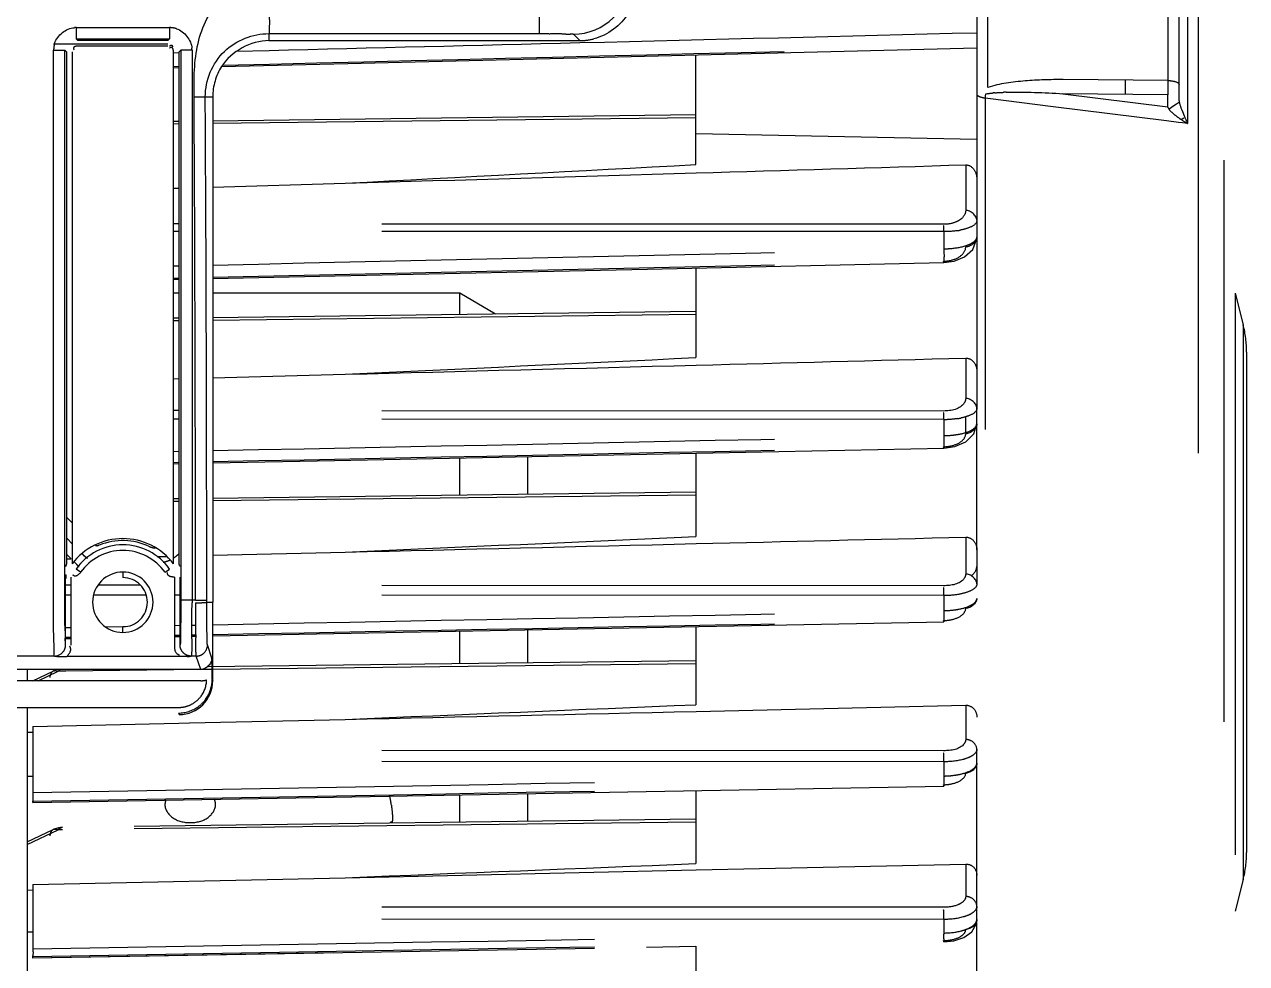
# Model space of a CAD drawing. Header units: millimetres. Extents: x 17886 to 18265, y -8727 to -7321.
# Drawn here: x 17943.385 to 17944.473, y -8659.464 to -8658.628 of the extents above; entities that cross this region are included whole.
import ezdxf

# ---------------------------------------------------------------- set-up
doc = ezdxf.new("R2010")
doc.units = ezdxf.units.MM
doc.linetypes.add('EPL_DASH', pattern=[1, 0.5, -0.5])
doc.layers.add('3551370_DKREDXF_CONTINUOUS_LINE', color=7, linetype='Continuous')

msp = doc.modelspace()

# ---------------------------------------------------------------- linework, layer by layer
at = {"layer": '3551370_DKREDXF_CONTINUOUS_LINE', "color": 6, "linetype": 'EPL_DASH'}
for p, q in [((17944.45297, -8660.24913), (17944.45297, -8657.38198)), ((17944.43023, -8660.0099), (17944.43023, -8658.27524)), ((17944.40314, -8658.67814), (17944.40314, -8658.43358)), ((17944.41297, -8658.68207), (17944.41297, -8658.44073)), ((17944.42055, -8658.44169), (17944.42055, -8658.71648)), ((17944.23297, -8658.54386), (17944.23297, -8658.81747)), ((17943.8439, -8658.63635), (17943.8439, -8658.56459)), ((17943.43139, -8658.631), (17943.51455, -8658.631)), ((17943.4314, -8658.64099), (17943.51454, -8658.64099)), ((17943.60297, -8658.63635), (17943.60297, -8658.64257)), ((17943.87389, -8658.63687), (17943.87959, -8658.64257)), ((17943.4114, -8659.14061), (17943.4114, -8658.65099)), ((17943.4214, -8659.14061), (17943.4214, -8658.65099)), ((17943.52454, -8658.65099), (17943.52454, -8659.14061)), ((17943.53454, -8658.65099), (17943.53454, -8659.14061)), ((17943.57397, -8658.65196), (17943.60318, -8658.65124)), ((17943.60297, -8658.64257), (17943.87959, -8658.64257)), ((17943.51808, -8658.65335), (17943.52307, -8658.65322)), ((17943.98297, -8658.753), (17943.98297, -8658.65532)), ((17943.51838, -8658.66558), (17943.52337, -8658.66546)), ((17943.51841, -8658.66675), (17943.5234, -8658.66662)), ((17944.36507, -8658.6778), (17944.36507, -8658.69039)), ((17944.40297, -8658.67814), (17944.40297, -8658.69073)), ((17943.53638, -8658.69266), (17943.54638, -8658.69261)), ((17943.54638, -8658.69261), (17943.55297, -8658.69257)), ((17943.55297, -8658.69257), (17943.55297, -8658.85431)), ((17944.24055, -8659.98877), (17944.24055, -8658.69387)), ((17944.2428, -8658.69415), (17944.24055, -8658.69387)), ((17944.30089, -8658.70145), (17944.2428, -8658.69415)), ((17944.30954, -8658.68991), (17944.40297, -8658.70166)), ((17944.40178, -8658.71412), (17944.30089, -8658.70145)), ((17944.40411, -8658.70333), (17944.4063, -8658.70183)), ((17944.4063, -8658.70183), (17944.40921, -8658.69984)), ((17944.40921, -8658.69984), (17944.41053, -8658.69894)), ((17944.41053, -8658.69894), (17944.41332, -8658.69703)), ((17943.52306, -8658.71457), (17943.51806, -8658.71463)), ((17943.52306, -8658.71682), (17943.51806, -8658.71688)), ((17943.9828, -8658.70867), (17943.55297, -8658.71419)), ((17943.98285, -8658.71139), (17943.55297, -8658.71647)), ((17944.41248, -8658.71546), (17944.40178, -8658.71412)), ((17944.41596, -8658.7159), (17944.41248, -8658.71546)), ((17944.42055, -8658.71648), (17944.41596, -8658.7159)), ((17943.98297, -8658.7254), (17944.23297, -8658.73026)), ((17944.22306, -8658.75317), (17944.22306, -8658.79375)), ((17943.52306, -8658.80585), (17943.51806, -8658.80585)), ((17943.52306, -8658.81238), (17943.51806, -8658.81238)), ((17944.20341, -8658.80612), (17943.55297, -8658.80587)), ((17944.20349, -8658.81263), (17943.55297, -8658.81239)), ((17944.20349, -8658.81263), (17944.20349, -8658.82795)), ((17944.23297, -8658.81752), (17944.23297, -8658.96993)), ((17943.51806, -8658.84313), (17943.52306, -8658.84302)), ((17943.98297, -8658.84502), (17943.98297, -8658.92477)), ((17944.20354, -8658.84016), (17944.20341, -8658.83899)), ((17944.20354, -8658.84016), (17944.21265, -8658.83894)), ((17943.51806, -8658.85404), (17943.52306, -8658.85394)), ((17943.51806, -8658.85521), (17943.52306, -8658.8551)), ((17943.55297, -8658.85431), (17943.55297, -8659.01841)), ((17943.52306, -8658.86757), (17943.51806, -8658.86757)), ((17943.77297, -8658.86757), (17943.55297, -8658.86757)), ((17943.80475, -8658.8861), (17943.77297, -8658.86757)), ((17943.77297, -8658.88651), (17943.77297, -8658.86757)), ((17944.46297, -8658.86757), (17944.46998, -8658.89562)), ((17943.52306, -8658.88972), (17943.51806, -8658.88978)), ((17943.983, -8658.88382), (17943.55297, -8658.88933)), ((17943.98303, -8658.88654), (17943.55297, -8658.89162)), ((17943.52306, -8658.89197), (17943.51806, -8658.89203)), ((17944.46998, -8658.89562), (17944.46998, -8659.38951)), ((17944.47297, -8658.91988), (17944.47297, -8659.36526)), ((17944.22306, -8658.92519), (17944.22306, -8658.9611)), ((17943.52306, -8658.97194), (17943.51806, -8658.97194)), ((17944.20341, -8658.97234), (17943.55297, -8658.97196)), ((17944.22306, -8658.99132), (17944.22306, -8658.97748)), ((17943.52306, -8658.97964), (17943.51806, -8658.97963)), ((17944.20349, -8658.98002), (17943.55297, -8658.97965)), ((17944.23037, -8658.99277), (17944.23297, -8658.98376)), ((17944.23297, -8659.09586), (17944.23297, -8658.98376)), ((17943.51806, -8659.00829), (17943.52306, -8659.00819)), ((17943.98297, -8659.0098), (17943.98297, -8659.08413)), ((17944.20352, -8659.00532), (17944.20341, -8659.00415)), ((17944.20352, -8659.00532), (17944.21324, -8659.00404)), ((17943.51806, -8659.01805), (17943.52306, -8659.01795)), ((17943.51806, -8659.01922), (17943.52306, -8659.01912)), ((17943.55297, -8659.01841), (17943.55297, -8659.14061)), ((17943.77297, -8659.04731), (17943.77297, -8659.01406)), ((17943.83297, -8659.01285), (17943.83297, -8659.04655)), ((17943.52306, -8659.05052), (17943.51806, -8659.05058)), ((17943.52306, -8659.05277), (17943.51806, -8659.05283)), ((17943.98296, -8659.04462), (17943.55297, -8659.05014)), ((17943.98281, -8659.04734), (17943.55297, -8659.05242)), ((17943.42709, -8659.12742), (17943.42214, -8659.12742)), ((17943.47297, -8659.12745), (17943.45089, -8659.12743)), ((17943.48841, -8659.12746), (17943.47297, -8659.12745)), ((17944.20341, -8659.12789), (17943.55297, -8659.1275)), ((17944.23297, -8659.77268), (17944.23297, -8659.12624)), ((17942.42454, -8659.14061), (17943.4214, -8659.14061)), ((17943.4271, -8659.1362), (17943.4221, -8659.1362)), ((17943.49384, -8659.13624), (17943.4471, -8659.13622)), ((17943.52384, -8659.13626), (17943.51884, -8659.13626)), ((17943.53454, -8659.14061), (17943.52454, -8659.14061)), ((17944.20349, -8659.13668), (17943.55297, -8659.13628)), ((17943.55297, -8659.14061), (17943.55297, -8659.14257)), ((17944.20349, -8659.13668), (17944.20349, -8659.15009)), ((17943.54764, -8659.14257), (17943.55297, -8659.14257)), ((17943.51884, -8659.16324), (17943.52384, -8659.16314)), ((17943.53447, -8659.16294), (17943.53772, -8659.16288)), ((17943.42197, -8659.17376), (17943.42696, -8659.17367)), ((17943.4221, -8659.16509), (17943.4271, -8659.165)), ((17943.45739, -8659.16442), (17943.47287, -8659.16412)), ((17943.47287, -8659.16412), (17943.4753, -8659.16407)), ((17943.51868, -8659.17193), (17943.52367, -8659.17183)), ((17943.5187, -8659.17309), (17943.5237, -8659.173)), ((17943.53437, -8659.1728), (17943.53781, -8659.17273)), ((17943.53439, -8659.17163), (17943.53779, -8659.17156)), ((17943.77297, -8659.19731), (17943.77297, -8659.16825)), ((17943.83297, -8659.16711), (17943.83297, -8659.19654)), ((17943.98297, -8659.16425), (17943.98297, -8659.23379)), ((17943.42199, -8659.17493), (17943.42699, -8659.17484)), ((17943.55228, -8659.19248), (17943.5483, -8659.18056)), ((17943.41206, -8659.19054), (17942.43388, -8659.19054)), ((17943.52289, -8659.19094), (17943.42304, -8659.19094)), ((17943.54229, -8659.2025), (17943.53831, -8659.19054)), ((17943.98291, -8659.19462), (17943.54856, -8659.20019)), ((17943.38797, -8659.2025), (17943.38797, -8659.21249)), ((17943.39299, -8659.21249), (17943.4111, -8659.20384)), ((17943.39762, -8659.21249), (17943.41532, -8659.20404)), ((17943.41926, -8659.20399), (17943.41532, -8659.20404)), ((17943.42224, -8659.20396), (17943.41926, -8659.20399)), ((17943.54229, -8659.20254), (17943.42224, -8659.20396)), ((17943.55243, -8659.20242), (17943.54229, -8659.20254)), ((17943.98295, -8659.19734), (17943.55243, -8659.20242)), ((17943.55253, -8659.21124), (17943.55297, -8659.21255)), ((17943.38797, -8659.23625), (17943.38797, -8660.58748)), ((17943.98311, -8659.23974), (17944.22306, -8659.23426)), ((17944.22306, -8659.23426), (17944.22306, -8659.2648)), ((17944.20341, -8659.27477), (17943.39293, -8659.27434)), ((17944.20349, -8659.2846), (17943.39288, -8659.28416)), ((17944.20349, -8659.2846), (17944.20349, -8659.29731)), ((17943.77297, -8659.33841), (17943.77297, -8659.31403)), ((17943.83297, -8659.31294), (17943.83297, -8659.33764)), ((17943.98297, -8659.31022), (17943.98297, -8659.37532)), ((17943.98297, -8659.33572), (17943.41922, -8659.34295)), ((17943.38797, -8659.35598), (17943.4111, -8659.34495)), ((17943.38797, -8659.35819), (17943.41532, -8659.34514)), ((17943.41564, -8659.34337), (17943.4111, -8659.34495)), ((17943.41926, -8659.34509), (17943.41532, -8659.34514)), ((17943.41922, -8659.34295), (17943.41564, -8659.34337)), ((17943.98297, -8659.33844), (17943.41926, -8659.34509)), ((17943.67088, -8659.38784), (17943.98309, -8659.38095)), ((17943.98309, -8659.38095), (17944.22306, -8659.37566)), ((17944.22306, -8659.37566), (17944.22306, -8659.40456)), ((17944.46998, -8659.38951), (17944.46297, -8659.41757)), ((17944.20341, -8659.41419), (17943.39293, -8659.41388)), ((17944.20349, -8659.425), (17943.39288, -8659.42468)), ((17944.20349, -8659.425), (17944.20349, -8659.43709)), ((17943.39288, -8659.45911), (17944.20349, -8659.44502)), ((17944.20349, -8659.44502), (17944.20341, -8659.44385)), ((17944.20349, -8659.44502), (17944.21243, -8659.44405)), ((17944.21243, -8659.44405), (17944.22149, -8659.44103)), ((17944.22149, -8659.44103), (17944.22843, -8659.43601)), ((17943.39288, -8659.45911), (17943.66086, -8659.45446)), ((17943.93894, -8659.44962), (17943.98297, -8659.44886)), ((17943.98297, -8659.44886), (17943.98297, -8659.50965))]:
    msp.add_line(p, q, dxfattribs=at)
at = {"layer": '3551370_DKREDXF_CONTINUOUS_LINE', "color": 7, "linetype": 'EPL_DASH'}
for p, q in [((17944.2428, -8658.68443), (17944.2428, -8658.42549)), ((17943.43139, -8658.631), (17943.43139, -8658.64099)), ((17943.4314, -8658.64099), (17943.43288, -8658.64248)), ((17943.51306, -8658.64248), (17943.51454, -8658.64099)), ((17943.51455, -8658.631), (17943.51455, -8658.64099)), ((17943.51306, -8658.64574), (17943.4114, -8658.64574)), ((17943.4114, -8658.65099), (17943.4214, -8658.65099)), ((17943.4214, -8658.65099), (17943.42288, -8658.65248)), ((17943.42288, -8658.65248), (17943.42288, -8659.10825)), ((17943.42788, -8658.65248), (17943.42788, -8659.10825)), ((17943.51306, -8658.64248), (17943.43288, -8658.64248)), ((17943.51306, -8658.64748), (17943.43288, -8658.64748)), ((17943.51806, -8659.10825), (17943.51806, -8658.65248)), ((17943.52306, -8658.65248), (17943.52454, -8658.65099)), ((17943.52306, -8659.10825), (17943.52306, -8658.65248)), ((17943.53454, -8658.65099), (17943.52454, -8658.65099)), ((17944.40314, -8658.67814), (17944.30971, -8658.67731)), ((17944.41297, -8658.69433), (17944.41297, -8658.68207)), ((17944.24055, -8658.69387), (17944.24065, -8658.69207)), ((17944.24065, -8658.69207), (17944.24086, -8658.69)), ((17944.40297, -8658.69073), (17944.30954, -8658.68991)), ((17944.40297, -8658.70166), (17944.40297, -8658.69073)), ((17944.41492, -8658.7129), (17944.41708, -8658.71142)), ((17943.55297, -8658.77301), (17943.67088, -8658.76956)), ((17943.51806, -8658.77403), (17943.52306, -8658.77388)), ((17944.23297, -8658.81747), (17944.23297, -8658.81752)), ((17944.46297, -8658.86757), (17944.46297, -8659.41757)), ((17943.51806, -8658.94366), (17943.52306, -8658.94353)), ((17943.55297, -8658.94275), (17943.67088, -8658.93968)), ((17944.23297, -8658.98376), (17944.23297, -8658.96993)), ((17944.20349, -8658.98002), (17944.20349, -8658.99428)), ((17943.42288, -8659.06679), (17943.42788, -8659.07179)), ((17943.42788, -8659.09046), (17943.42336, -8659.08595)), ((17944.22306, -8659.08463), (17944.22306, -8659.11741)), ((17943.55297, -8659.1008), (17943.67088, -8659.09796)), ((17944.23297, -8659.09586), (17944.23297, -8659.12624)), ((17943.42687, -8659.10382), (17943.42288, -8659.09984)), ((17943.42288, -8659.10392), (17943.42687, -8659.10382)), ((17943.43176, -8659.1087), (17943.4296, -8659.10654)), ((17943.43898, -8659.10151), (17943.43678, -8659.09932)), ((17943.50343, -8659.10199), (17943.51164, -8659.10179)), ((17943.4221, -8659.18068), (17943.4221, -8659.12013)), ((17943.4271, -8659.18068), (17943.4271, -8659.12013)), ((17943.43542, -8659.11591), (17943.43135, -8659.11302)), ((17943.47297, -8659.11569), (17943.47297, -8659.12069)), ((17943.51052, -8659.11591), (17943.51459, -8659.11302)), ((17943.51884, -8659.12013), (17943.51884, -8659.18068)), ((17943.52358, -8659.10985), (17943.52384, -8659.11067)), ((17943.52384, -8659.12013), (17943.52384, -8659.18068)), ((17943.53764, -8659.14061), (17943.53454, -8659.14061)), ((17943.53454, -8659.14061), (17943.53454, -8659.14306)), ((17943.53764, -8659.14061), (17943.54764, -8659.14061)), ((17943.54764, -8659.14257), (17943.54764, -8659.14061)), ((17943.55297, -8659.21255), (17943.55297, -8659.14257)), ((17944.20351, -8659.16004), (17944.20341, -8659.15887)), ((17944.20357, -8659.15907), (17944.20351, -8659.16004)), ((17943.47297, -8659.16944), (17943.47297, -8659.16444)), ((17943.4221, -8659.18068), (17943.42206, -8659.18056)), ((17943.52388, -8659.18056), (17943.52384, -8659.18068)), ((17943.41211, -8659.19069), (17943.41206, -8659.19054)), ((17943.53388, -8659.19054), (17943.53382, -8659.19069)), ((17943.53831, -8659.19054), (17943.53388, -8659.19054)), ((17943.54229, -8659.2025), (17942.30365, -8659.2025)), ((17943.54229, -8659.21249), (17942.30365, -8659.21249)), ((17942.32339, -8659.23625), (17943.52255, -8659.23625)), ((17943.39293, -8659.2532), (17943.52276, -8659.25024)), ((17943.52255, -8659.24125), (17943.52299, -8659.24257)), ((17943.52276, -8659.25024), (17943.53222, -8659.25002)), ((17943.53222, -8659.25002), (17943.67088, -8659.24686)), ((17943.39315, -8659.25845), (17943.38797, -8659.25867)), ((17943.39293, -8659.2532), (17943.39293, -8659.27434)), ((17943.39288, -8659.28227), (17943.39288, -8659.28416)), ((17943.39288, -8659.28416), (17943.39288, -8659.31209)), ((17943.38797, -8659.29755), (17943.39318, -8659.29743)), ((17944.2035, -8659.30622), (17944.20341, -8659.30505)), ((17943.39291, -8659.32042), (17943.39293, -8659.31974)), ((17943.39293, -8659.39396), (17943.67088, -8659.38784)), ((17943.39313, -8659.39896), (17943.38797, -8659.39916)), ((17943.39293, -8659.39396), (17943.39293, -8659.41388)), ((17943.39288, -8659.42468), (17943.39288, -8659.45126)), ((17944.23297, -8659.42507), (17944.23297, -8659.42518)), ((17943.38797, -8659.4361), (17943.39313, -8659.43599))]:
    msp.add_line(p, q, dxfattribs=at)
at = {"layer": '3551370_DKREDXF_CONTINUOUS_LINE', "color": 6, "linetype": 'EPL_DASH'}
for points in [[(17943.56089, -8658.66571), (17943.67316, -8658.66296), (17943.96115, -8658.65586), (17944.23297, -8658.64912)], [(17944.22925, -8658.82857), (17944.23292, -8658.81878), (17944.23297, -8658.81752)], [(17944.21265, -8658.83894), (17944.22189, -8658.83517), (17944.22925, -8658.82857)], [(17943.55297, -8658.85445), (17943.66183, -8658.85207), (17943.93993, -8658.84597), (17944.20354, -8658.84016)], [(17944.21324, -8659.00404), (17944.22314, -8658.9999), (17944.23037, -8658.99277)], [(17943.55297, -8659.01852), (17943.66122, -8659.01633), (17943.9393, -8659.01069), (17944.20352, -8659.00532)], [(17943.55297, -8659.17244), (17943.66083, -8659.17039), (17943.9389, -8659.16509), (17944.20351, -8659.16004)], [(17943.39288, -8659.32091), (17943.66056, -8659.31607), (17943.93863, -8659.31103), (17944.2035, -8659.30622)], [(17944.22843, -8659.43601), (17944.23238, -8659.42922), (17944.23297, -8659.42518)]]:
    msp.add_lwpolyline(points, dxfattribs=at)
at = {"layer": '3551370_DKREDXF_CONTINUOUS_LINE', "color": 7, "linetype": 'EPL_DASH'}
for points in [[(17944.24086, -8658.69), (17944.24169, -8658.68986), (17944.24252, -8658.68974), (17944.24337, -8658.68962)], [(17944.40326, -8658.70236), (17944.40311, -8658.702), (17944.40297, -8658.70166)]]:
    msp.add_lwpolyline(points, dxfattribs=at)
at = {"layer": '3551370_DKREDXF_CONTINUOUS_LINE', "color": 6, "linetype": 'EPL_DASH'}
for centre, radius, start, end in [((17943.87387, -8658.58686), 0.05001, 270.02106, 359.97894), ((17943.87956, -8658.5919), 0.05067, 270.03779, 284.36163), ((17865.79696, -8659.13684), 77.74068, 359.9972176, 0.3273613), ((17864.21363, -8659.14105), 79.33402, 0.0003204, 0.3238752), ((17944.20597, -8658.74837), 0.06412, 278.35403, 280.79138), ((17944.20275, -8658.8076), 0.0314, 271.20523, 281.55959), ((17944.37297, -8658.91988), 0.1, 0, 14.03624), ((17944.20275, -8658.96997), 0.03419, 271.09357, 280.90865), ((17943.47297, -8659.14257), 0.04605, 35.37065, 144.62935), ((17943.47297, -8659.14257), 0.02687, 270, 90), ((17943.98355, -8659.15933), 0.56204, 180.89838, 181.55051), ((17943.59511, -8659.33962), 0.11801, 7.95539, 11.86741), ((17943.62128, -8659.32271), 0.0917, 349.62684, 350.55873), ((17943.62427, -8659.33703), 0.08869, 358.57458, 359.98293), ((17943.41276, -8659.34842), 0.00385, 103.92504, 115.47311), ((17944.37297, -8659.36526), 0.1, 345.96376, 0)]:
    msp.add_arc(centre, radius, start, end, dxfattribs=at)
at = {"layer": '3551370_DKREDXF_CONTINUOUS_LINE', "color": 7, "linetype": 'EPL_DASH'}
for centre, radius, start, end in [((17943.4314, -8658.65093), 0.01994, 90.02659, 94.49378), ((17943.51452, -8658.65117), 0.02017, 72.10942, 89.92302), ((17943.43154, -8658.65102), 0.02014, 162.02571, 179.92579), ((17943.51471, -8658.651), 0.01983, 0.00855, 4.53392), ((17944.25944, -8658.8256), 0.13695, 94.37148, 95.01131), ((17944.26653, -8658.95629), 0.26784, 91.57509, 92.1051), ((17944.51481, -8658.66883), 0.10554, 199.96189, 201.95053), ((17944.46786, -8658.63408), 0.09497, 234.69213, 235.54781), ((17944.47798, -8658.61916), 0.113, 235.5972, 239.45476), ((17944.53143, -8658.66225), 0.12341, 201.89888, 202.59955), ((17944.5421, -8658.65773), 0.135, 202.63134, 205.79622), ((17944.20637, -8658.91846), 0.06139, 278.85919, 281.98915), ((17944.20358, -8658.89361), 0.08641, 269.9426, 271.91978), ((17944.20251, -8658.91277), 0.08151, 270.69335, 271.34775), ((17944.20253, -8658.91213), 0.08216, 271.32079, 276.76374), ((17943.47297, -8659.14257), 0.05666, 37.27365, 142.72635), ((17943.47297, -8659.14257), 0.05105, 35.37065, 144.62935), ((17943.47297, -8659.14257), 0.05491, 64.62307, 112.25175), ((17943.50297, -8659.07932), 0.01509, 244.62307, 265.18063), ((17943.53499, -8659.14607), 0.11831, 161.36085, 162.59028), ((17943.42113, -8659.11934), 0.01504, 32.64923, 45.03499), ((17943.50295, -8659.07926), 0.02833, 282.18577, 294.7091), ((17943.50297, -8659.07937), 0.02823, 302.67476, 305.59061), ((17943.50302, -8659.07944), 0.02814, 305.60458, 315.96402), ((17943.41043, -8659.14624), 0.11885, 17.82915, 18.63759), ((17943.47297, -8659.14257), 0.02687, 90, 270), ((17943.47297, -8659.14257), 0.02187, 270, 90), ((17940.08206, -8659.14076), 3.45248, 359.79493, 359.96183), ((17943.53749, -8658.95111), 0.19195, 270.04785, 271.17634), ((17946.91967, -8659.14089), 3.38202, 180.03665, 180.25221), ((17944.20258, -8659.07041), 0.07969, 270.65988, 277.06257), ((17941.0273, -8659.14467), 2.50724, 359.30633, 359.80695), ((17945.67518, -8659.1478), 2.13752, 180.21395, 180.71149), ((17944.20276, -8659.1225), 0.03638, 271.01593, 280.40942), ((17943.51511, -8658.70178), 0.48927, 271.76333, 272.19238), ((17943.41276, -8659.20732), 0.00385, 104.2313, 115.47443), ((17942.65567, -8659.21173), 0.89686, 0.03108, 0.37623), ((17943.54227, -8659.1929), 0.01958, 270.05601, 278.1261), ((17943.54215, -8659.19196), 0.02053, 278.09631, 285.19575), ((17943.5227, -8659.21124), 0.02983, 354.19793, 358.74355), ((17943.5224, -8659.21113), 0.02518, 305.69163, 323.31938), ((17943.52254, -8659.21118), 0.02508, 270.0398, 287.80928), ((17943.5225, -8659.21118), 0.02508, 287.89616, 305.58455), ((17943.52238, -8659.2111), 0.03021, 305.65693, 323.29853), ((17944.29689, -8659.28252), 0.90401, 179.66146, 179.98441), ((17944.20277, -8659.26699), 0.03807, 270.95813, 280.04074), ((17944.20262, -8659.22114), 0.07618, 270.65652, 277.43869), ((17943.63824, -8659.41768), 0.24535, 179.11331, 179.56243), ((17944.15534, -8659.42173), 0.76246, 179.55426, 179.98076), ((17944.50422, -8659.42252), 1.11134, 179.94643, 180.11127), ((17943.3201, -8659.45641), 0.07284, 358.24168, 358.79885)]:
    msp.add_arc(centre, radius, start, end, dxfattribs=at)
msp.add_ellipse((17943.52297, -8659.21253), major_axis=(-0.00949, 0.02851), ratio=0.9984779, start_param=-3.462643, end_param=-1.8927601, dxfattribs=at)
at = {"layer": '3551370_DKREDXF_CONTINUOUS_LINE', "color": 6, "linetype": 'EPL_DASH'}
for points, knots in [([(17943.53989, -8658.64507), (17943.54336, -8658.63017), (17943.55698, -8658.60108), (17943.58786, -8658.58636), (17943.60297, -8658.58636)], [0, 0, 0, 0, 0.5031288, 1, 1, 1, 1]), ([(17943.6033, -8658.61304), (17943.60332, -8658.61622), (17943.60324, -8658.62178), (17943.60353, -8658.6292), (17943.60286, -8658.63337), (17943.60343, -8658.63599), (17943.60297, -8658.63635)], [0, 0, 0, 0, 0.4093513, 0.7239752, 0.924773, 1, 1, 1, 1]), ([(17943.54638, -8658.69261), (17943.54629, -8658.67796), (17943.55875, -8658.6478), (17943.5888, -8658.63635), (17943.60297, -8658.63635)], [0, 0, 0, 0, 0.5083848, 1, 1, 1, 1]), ([(17943.8439, -8658.63635), (17943.84768, -8658.63635), (17943.85463, -8658.6365), (17943.86404, -8658.63615), (17943.8698, -8658.63717), (17943.87332, -8658.63629), (17943.87389, -8658.63687)], [0, 0, 0, 0, 0.3785937, 0.7008129, 0.9187026, 1, 1, 1, 1]), ([(17944.22306, -8658.75317), (17944.22602, -8658.75308), (17944.23187, -8658.75719), (17944.23297, -8658.76329), (17944.23297, -8658.76622)], [0, 0, 0, 0, 0.5024969, 1, 1, 1, 1]), ([(17944.22306, -8658.79375), (17944.22306, -8658.79645), (17944.22074, -8658.80032), (17944.21751, -8658.80245), (17944.21646, -8658.80304)], [0, 0, 0, 0, 0.6918658, 1, 1, 1, 1]), ([(17944.21646, -8658.80304), (17944.21561, -8658.80351), (17944.21152, -8658.8054), (17944.20693, -8658.80612), (17944.20341, -8658.80612)], [0, 0, 0, 0, 0.2166693, 1, 1, 1, 1]), ([(17944.23297, -8658.80258), (17944.23297, -8658.8032), (17944.2319, -8658.80667), (17944.22817, -8658.80828), (17944.2255, -8658.8093)], [0, 0, 0, 0, 0.1777904, 1, 1, 1, 1]), ([(17944.20349, -8658.81263), (17944.20349, -8658.811), (17944.20358, -8658.81086), (17944.20343, -8658.80731), (17944.20341, -8658.80742)], [0, 0, 0, 0, 0.9372192, 1, 1, 1, 1]), ([(17944.20349, -8658.82795), (17944.20535, -8658.82793), (17944.21203, -8658.8276), (17944.21874, -8658.82656), (17944.22334, -8658.82507)], [0, 0, 0, 0, 0.2772378, 1, 1, 1, 1]), ([(17944.22334, -8658.82507), (17944.22392, -8658.82488), (17944.22504, -8658.82449), (17944.22614, -8658.82404), (17944.22665, -8658.82381)], [0, 0, 0, 0, 0.5200646, 1, 1, 1, 1]), ([(17944.2313, -8658.82085), (17944.2318, -8658.82036), (17944.23262, -8658.81934), (17944.23297, -8658.81806), (17944.23297, -8658.81747)], [0, 0, 0, 0, 0.5446515, 1, 1, 1, 1]), ([(17944.20349, -8658.82795), (17944.20357, -8658.83077), (17944.20409, -8658.83503), (17944.20328, -8658.83815), (17944.20387, -8658.84015), (17944.20354, -8658.84016)], [0, 0, 0, 0, 0.6916727, 0.9185364, 1, 1, 1, 1]), ([(17944.22306, -8658.92519), (17944.22588, -8658.92512), (17944.23161, -8658.92855), (17944.23297, -8658.93441), (17944.23297, -8658.93721)], [0, 0, 0, 0, 0.5028401, 1, 1, 1, 1]), ([(17944.22306, -8658.9611), (17944.22306, -8658.96249), (17944.22009, -8658.97046), (17944.21, -8658.97234), (17944.20341, -8658.97234)], [0, 0, 0, 0, 0.1740368, 1, 1, 1, 1]), ([(17944.20349, -8658.98002), (17944.20349, -8658.97811), (17944.20365, -8658.97796), (17944.20342, -8658.97381), (17944.20341, -8658.97393)], [0, 0, 0, 0, 0.9422596, 1, 1, 1, 1]), ([(17944.20349, -8658.99428), (17944.20355, -8658.99686), (17944.20402, -8659.00079), (17944.20328, -8659.00351), (17944.20381, -8659.00534), (17944.20352, -8659.00532)], [0, 0, 0, 0, 0.7001463, 0.9212335, 1, 1, 1, 1]), ([(17944.22306, -8659.11741), (17944.22306, -8659.11875), (17944.21976, -8659.12649), (17944.20991, -8659.12789), (17944.20341, -8659.12789)], [0, 0, 0, 0, 0.1714362, 1, 1, 1, 1]), ([(17944.20349, -8659.13668), (17944.20349, -8659.1345), (17944.20371, -8659.13434), (17944.20342, -8659.12963), (17944.20341, -8659.12976)], [0, 0, 0, 0, 0.9449875, 1, 1, 1, 1]), ([(17944.23297, -8659.12623), (17944.23297, -8659.12689), (17944.23189, -8659.13046), (17944.22809, -8659.13218), (17944.22537, -8659.13325)], [0, 0, 0, 0, 0.1825636, 1, 1, 1, 1]), ([(17943.41206, -8659.19054), (17943.41167, -8659.18908), (17943.41198, -8659.18382), (17943.41113, -8659.16729), (17943.4114, -8659.15208), (17943.4114, -8659.14061)], [0, 0, 0, 0, 0.0907409, 0.3108092, 1, 1, 1, 1]), ([(17943.42159, -8659.16815), (17943.42155, -8659.16616), (17943.42143, -8659.15698), (17943.4214, -8659.1478), (17943.4214, -8659.14061)], [0, 0, 0, 0, 0.2167995, 1, 1, 1, 1]), ([(17943.52454, -8659.14061), (17943.52454, -8659.14313), (17943.52453, -8659.1523), (17943.52446, -8659.16148), (17943.52435, -8659.16815)], [0, 0, 0, 0, 0.2739989, 1, 1, 1, 1]), ([(17943.5483, -8659.18056), (17943.54794, -8659.17947), (17943.54821, -8659.17546), (17943.54741, -8659.16293), (17943.54765, -8659.15133), (17943.54764, -8659.14257)], [0, 0, 0, 0, 0.0901097, 0.3082635, 1, 1, 1, 1]), ([(17943.42206, -8659.18056), (17943.422, -8659.18037), (17943.42186, -8659.17834), (17943.42178, -8659.17635), (17943.42172, -8659.17454)], [0, 0, 0, 0, 0.0978638, 1, 1, 1, 1]), ([(17943.52435, -8659.16815), (17943.52432, -8659.16981), (17943.52406, -8659.17391), (17943.52466, -8659.1782), (17943.52388, -8659.18056)], [0, 0, 0, 0, 0.4009686, 1, 1, 1, 1]), ([(17943.53831, -8659.19054), (17943.53895, -8659.19054), (17943.54026, -8659.1904), (17943.54152, -8659.19002), (17943.54212, -8659.18976)], [0, 0, 0, 0, 0.4960847, 1, 1, 1, 1]), ([(17943.54212, -8659.18976), (17943.54273, -8659.18951), (17943.54389, -8659.1889), (17943.54491, -8659.18808), (17943.54537, -8659.18761)], [0, 0, 0, 0, 0.5000545, 1, 1, 1, 1]), ([(17944.22306, -8659.23426), (17944.22568, -8659.2342), (17944.23117, -8659.23669), (17944.23297, -8659.24221), (17944.23297, -8659.24484)], [0, 0, 0, 0, 0.4990053, 1, 1, 1, 1]), ([(17944.22306, -8659.2648), (17944.22306, -8659.26612), (17944.2195, -8659.27369), (17944.20984, -8659.27477), (17944.20341, -8659.27477)], [0, 0, 0, 0, 0.1701171, 1, 1, 1, 1]), ([(17944.20349, -8659.2846), (17944.2035, -8659.28217), (17944.20376, -8659.282), (17944.20343, -8659.27678), (17944.20341, -8659.27692)], [0, 0, 0, 0, 0.9462324, 1, 1, 1, 1]), ([(17944.23297, -8659.27363), (17944.23297, -8659.27563), (17944.23058, -8659.27831), (17944.22805, -8659.27973), (17944.22719, -8659.28016)], [0, 0, 0, 0, 0.6745954, 1, 1, 1, 1]), ([(17943.51047, -8659.32288), (17943.51047, -8659.32723), (17943.51717, -8659.33669), (17943.52744, -8659.33879), (17943.53297, -8659.33879)], [0, 0, 0, 0, 0.4402325, 1, 1, 1, 1]), ([(17943.53297, -8659.33879), (17943.5385, -8659.33879), (17943.54877, -8659.33669), (17943.55547, -8659.32723), (17943.55547, -8659.32288)], [0, 0, 0, 0, 0.5597675, 1, 1, 1, 1]), ([(17943.41183, -8659.34468), (17943.41238, -8659.34455), (17943.4136, -8659.34451), (17943.41475, -8659.34488), (17943.41532, -8659.34514)], [0, 0, 0, 0, 0.4734666, 1, 1, 1, 1]), ([(17943.41532, -8659.34514), (17943.41579, -8659.34465), (17943.41672, -8659.34381), (17943.41784, -8659.34322), (17943.41838, -8659.34307)], [0, 0, 0, 0, 0.5493785, 1, 1, 1, 1]), ([(17943.41838, -8659.34307), (17943.41852, -8659.34304), (17943.4188, -8659.34298), (17943.41908, -8659.34295), (17943.41922, -8659.34295)], [0, 0, 0, 0, 0.5102347, 1, 1, 1, 1]), ([(17944.22306, -8659.37566), (17944.22562, -8659.3756), (17944.231, -8659.37778), (17944.23297, -8659.38314), (17944.23297, -8659.38568)], [0, 0, 0, 0, 0.502007, 1, 1, 1, 1]), ([(17944.21926, -8659.41028), (17944.21829, -8659.41092), (17944.21337, -8659.41341), (17944.20773, -8659.41419), (17944.20341, -8659.41419)], [0, 0, 0, 0, 0.2117667, 1, 1, 1, 1]), ([(17944.23297, -8659.41339), (17944.23297, -8659.41547), (17944.23067, -8659.41827), (17944.22813, -8659.4198), (17944.22727, -8659.42026)], [0, 0, 0, 0, 0.6812908, 1, 1, 1, 1]), ([(17944.20349, -8659.425), (17944.2035, -8659.42235), (17944.20381, -8659.42217), (17944.20343, -8659.41646), (17944.20341, -8659.4166)], [0, 0, 0, 0, 0.9464431, 1, 1, 1, 1]), ([(17944.20349, -8659.43709), (17944.2087, -8659.43703), (17944.21545, -8659.4363), (17944.22188, -8659.43436), (17944.22328, -8659.43384)], [0, 0, 0, 0, 0.7761296, 1, 1, 1, 1]), ([(17944.23151, -8659.42873), (17944.23195, -8659.42818), (17944.23268, -8659.42704), (17944.23297, -8659.4257), (17944.23297, -8659.42507)], [0, 0, 0, 0, 0.5294407, 1, 1, 1, 1]), ([(17944.20349, -8659.43709), (17944.20352, -8659.43899), (17944.20266, -8659.44069), (17944.20424, -8659.44501), (17944.20349, -8659.44502)], [0, 0, 0, 0, 0.7184621, 1, 1, 1, 1])]:
    msp.add_open_spline(points, degree=3, knots=knots, dxfattribs=at)
for points in [[(17943.92276, -8658.61823), (17943.91619, -8658.62912), (17943.90445, -8658.63783), (17943.89213, -8658.64098)], [(17943.60297, -8658.63635), (17943.68328, -8658.6364), (17943.76359, -8658.63635), (17943.8439, -8658.63635)], [(17943.87964, -8658.64438), (17943.99742, -8658.64145), (17944.11519, -8658.6385), (17944.23297, -8658.63555)], [(17943.53638, -8658.69266), (17943.53628, -8658.67676), (17943.53628, -8658.66057), (17943.53989, -8658.64507)], [(17943.60297, -8658.64257), (17943.58695, -8658.64257), (17943.56944, -8658.65216), (17943.56082, -8658.66566)], [(17943.56163, -8658.66452), (17943.78541, -8658.65904), (17944.00919, -8658.65351), (17944.23297, -8658.64794)], [(17943.60318, -8658.65124), (17943.69534, -8658.64896), (17943.78749, -8658.64667), (17943.87964, -8658.64438)], [(17943.56082, -8658.66566), (17943.5558, -8658.67354), (17943.55297, -8658.68323), (17943.55297, -8658.69257)], [(17943.67088, -8658.76956), (17943.77491, -8658.76408), (17943.87894, -8658.75856), (17943.98297, -8658.753)], [(17943.67088, -8658.76956), (17943.77498, -8658.7665), (17943.87909, -8658.76342), (17943.98319, -8658.76033)], [(17943.98319, -8658.76033), (17944.06314, -8658.75795), (17944.1431, -8658.75557), (17944.22306, -8658.75317)], [(17944.23297, -8658.80258), (17944.23297, -8658.79816), (17944.22748, -8658.79379), (17944.22306, -8658.79375)], [(17944.21529, -8658.81181), (17944.21139, -8658.81239), (17944.20743, -8658.81264), (17944.20349, -8658.81263)], [(17944.2255, -8658.8093), (17944.22307, -8658.81023), (17944.22053, -8658.81087), (17944.21798, -8658.81136)], [(17944.21885, -8658.83402), (17944.22112, -8658.83217), (17944.22306, -8658.82923), (17944.22306, -8658.8263)], [(17944.22665, -8658.82381), (17944.22833, -8658.82305), (17944.23, -8658.82214), (17944.2313, -8658.82085)], [(17943.55297, -8658.84236), (17943.76981, -8658.83758), (17943.98665, -8658.83277), (17944.20349, -8658.82795)], [(17944.20904, -8658.83836), (17944.21254, -8658.83764), (17944.21607, -8658.83627), (17944.21885, -8658.83402)], [(17943.55297, -8658.85328), (17943.76978, -8658.84854), (17943.98659, -8658.84378), (17944.20341, -8658.83899)], [(17943.67088, -8658.93968), (17943.77491, -8658.93473), (17943.87894, -8658.92976), (17943.98297, -8658.92477)], [(17943.67088, -8658.93968), (17943.77497, -8658.93697), (17943.87906, -8658.93424), (17943.98315, -8658.93151)], [(17943.98315, -8658.93151), (17944.06312, -8658.92941), (17944.14309, -8658.92731), (17944.22306, -8658.92519)], [(17944.23297, -8658.96993), (17944.23297, -8658.96551), (17944.22748, -8658.96114), (17944.22306, -8658.9611)], [(17944.23297, -8658.98376), (17944.23297, -8658.98818), (17944.22748, -8658.99255), (17944.22306, -8658.99259)], [(17943.55297, -8659.00758), (17943.76981, -8659.00316), (17943.98665, -8658.99873), (17944.20349, -8658.99428)], [(17944.20922, -8659.00354), (17944.2127, -8659.00287), (17944.21622, -8659.00162), (17944.21903, -8658.99948)], [(17944.21903, -8658.99948), (17944.22114, -8658.99786), (17944.22306, -8658.99525), (17944.22306, -8658.99259)], [(17943.55297, -8659.01735), (17943.76978, -8659.01296), (17943.98659, -8659.00856), (17944.20341, -8659.00415)], [(17943.67088, -8659.09796), (17943.77491, -8659.09336), (17943.87894, -8659.08875), (17943.98297, -8659.08413)], [(17943.98312, -8659.09043), (17944.0631, -8659.0885), (17944.14308, -8659.08657), (17944.22306, -8659.08463)], [(17943.67088, -8659.09796), (17943.77496, -8659.09546), (17943.87904, -8659.09295), (17943.98312, -8659.09043)], [(17944.23297, -8659.10901), (17944.23297, -8659.11265), (17944.23119, -8659.11671), (17944.22825, -8659.11886)], [(17944.21564, -8659.13576), (17944.21163, -8659.1364), (17944.20755, -8659.13668), (17944.20349, -8659.13668)], [(17944.22537, -8659.13325), (17944.22225, -8659.13447), (17944.21895, -8659.13523), (17944.21564, -8659.13576)], [(17943.55297, -8659.16259), (17943.76981, -8659.15843), (17943.98665, -8659.15427), (17944.20349, -8659.15009)], [(17943.55297, -8659.17127), (17943.76978, -8659.16715), (17943.98659, -8659.16301), (17944.20341, -8659.15887)], [(17943.54537, -8659.18761), (17943.54718, -8659.18581), (17943.5483, -8659.1831), (17943.5483, -8659.18056)], [(17943.67088, -8659.24686), (17943.77491, -8659.24252), (17943.87894, -8659.23816), (17943.98297, -8659.23379)], [(17943.67088, -8659.24686), (17943.77496, -8659.24449), (17943.87903, -8659.24212), (17943.98311, -8659.23974)], [(17944.22802, -8659.26601), (17944.22651, -8659.26523), (17944.22476, -8659.26481), (17944.22306, -8659.2648)], [(17944.23297, -8659.27363), (17944.23297, -8659.2706), (17944.23071, -8659.26739), (17944.22802, -8659.26601)], [(17944.22063, -8659.28256), (17944.21507, -8659.28404), (17944.20924, -8659.2846), (17944.20349, -8659.2846)], [(17944.22719, -8659.28016), (17944.22511, -8659.28121), (17944.22288, -8659.28197), (17944.22063, -8659.28256)], [(17943.39288, -8659.31209), (17943.66309, -8659.30718), (17943.93329, -8659.30225), (17944.20349, -8659.29731)], [(17943.39293, -8659.31974), (17943.66309, -8659.31485), (17943.93325, -8659.30996), (17944.20341, -8659.30505)], [(17943.51126, -8659.31869), (17943.51075, -8659.32002), (17943.51047, -8659.32146), (17943.51047, -8659.32288)], [(17943.55547, -8659.32288), (17943.55547, -8659.32119), (17943.55506, -8659.31947), (17943.55435, -8659.31793)], [(17943.71199, -8659.32328), (17943.71262, -8659.32784), (17943.71297, -8659.33245), (17943.71297, -8659.33705)], [(17943.40834, -8659.35065), (17943.40833, -8659.34854), (17943.4092, -8659.34585), (17943.4111, -8659.34494)], [(17943.67088, -8659.38784), (17943.77491, -8659.38367), (17943.87894, -8659.3795), (17943.98297, -8659.37532)], [(17944.22306, -8659.40456), (17944.22306, -8659.40685), (17944.22116, -8659.40901), (17944.21926, -8659.41028)], [(17944.22802, -8659.40577), (17944.22651, -8659.40499), (17944.22476, -8659.40458), (17944.22306, -8659.40456)], [(17944.23297, -8659.41339), (17944.23297, -8659.41036), (17944.23071, -8659.40716), (17944.22802, -8659.40577)], [(17944.22074, -8659.42281), (17944.21516, -8659.42439), (17944.20929, -8659.425), (17944.20349, -8659.425)], [(17944.22727, -8659.42026), (17944.22521, -8659.42137), (17944.22299, -8659.42218), (17944.22074, -8659.42281)], [(17944.21926, -8659.43966), (17944.22116, -8659.43837), (17944.22306, -8659.4362), (17944.22306, -8659.4339)], [(17944.22328, -8659.43384), (17944.22465, -8659.43333), (17944.226, -8659.43275), (17944.22728, -8659.43204)], [(17944.22728, -8659.43204), (17944.22885, -8659.43117), (17944.23037, -8659.43011), (17944.23151, -8659.42873)], [(17943.39288, -8659.45126), (17943.66309, -8659.44655), (17943.93329, -8659.44182), (17944.20349, -8659.43709)], [(17943.39293, -8659.45794), (17943.66309, -8659.45325), (17943.93325, -8659.44855), (17944.20341, -8659.44385)], [(17944.20341, -8659.44385), (17944.20543, -8659.44381), (17944.20746, -8659.44363), (17944.20946, -8659.44328)], [(17944.20946, -8659.44328), (17944.21289, -8659.44269), (17944.21639, -8659.44163), (17944.21926, -8659.43966)]]:
    msp.add_open_spline(points, degree=3, dxfattribs=at)
at = {"layer": '3551370_DKREDXF_CONTINUOUS_LINE', "color": 7, "linetype": 'EPL_DASH'}
for points in [[(17943.41238, -8658.6448), (17943.41467, -8658.63776), (17943.42246, -8658.63164), (17943.42984, -8658.63106)], [(17943.52072, -8658.63197), (17943.52777, -8658.63425), (17943.5339, -8658.64204), (17943.53448, -8658.64943)], [(17944.249, -8658.68905), (17944.25156, -8658.68886), (17944.25412, -8658.68873), (17944.25669, -8658.68863)], [(17944.25916, -8658.68855), (17944.27595, -8658.68809), (17944.29278, -8658.6888), (17944.30954, -8658.68991)], [(17944.40326, -8658.70236), (17944.40405, -8658.70445), (17944.40594, -8658.70597), (17944.40762, -8658.70743)], [(17944.41561, -8658.70486), (17944.4146, -8658.70206), (17944.41362, -8658.69923), (17944.41315, -8658.69629)], [(17944.40762, -8658.70743), (17944.40932, -8658.70892), (17944.41113, -8658.71028), (17944.41297, -8658.71158)], [(17944.23297, -8658.81752), (17944.23295, -8658.82193), (17944.22747, -8658.82627), (17944.22306, -8658.8263)], [(17944.22555, -8658.97665), (17944.22347, -8658.97745), (17944.2213, -8658.97804), (17944.21912, -8658.97851)], [(17944.21583, -8658.97911), (17944.21273, -8658.9796), (17944.2096, -8658.97987), (17944.20647, -8658.97997)], [(17944.22693, -8658.99), (17944.22854, -8658.98925), (17944.23015, -8658.98833), (17944.23139, -8658.98706)], [(17943.43542, -8659.11591), (17943.43413, -8659.11773), (17943.43154, -8659.1201), (17943.42955, -8659.1191)], [(17944.23297, -8659.12623), (17944.23297, -8659.12181), (17944.22748, -8659.11744), (17944.22306, -8659.11741)], [(17944.23297, -8659.13922), (17944.23297, -8659.14365), (17944.22748, -8659.14802), (17944.22306, -8659.14805)], [(17944.21914, -8659.15441), (17944.22115, -8659.15295), (17944.22306, -8659.15054), (17944.22306, -8659.14805)], [(17944.22709, -8659.1456), (17944.22868, -8659.14482), (17944.23025, -8659.14388), (17944.23145, -8659.14258)], [(17944.20933, -8659.15828), (17944.21279, -8659.15764), (17944.2163, -8659.15648), (17944.21914, -8659.15441)], [(17943.42071, -8659.18555), (17943.42157, -8659.18405), (17943.42206, -8659.18228), (17943.42206, -8659.18056)], [(17943.51884, -8659.18068), (17943.51884, -8659.18317), (17943.519, -8659.1861), (17943.5207, -8659.18792)], [(17943.52523, -8659.18555), (17943.52437, -8659.18405), (17943.52388, -8659.18228), (17943.52388, -8659.18056)], [(17943.41206, -8659.19054), (17943.41539, -8659.19054), (17943.41905, -8659.18843), (17943.42071, -8659.18555)], [(17943.41211, -8659.19069), (17943.41575, -8659.19082), (17943.4194, -8659.19094), (17943.42305, -8659.19094)], [(17943.53016, -8659.19082), (17943.52774, -8659.19089), (17943.52532, -8659.19094), (17943.52289, -8659.19094)], [(17943.52888, -8659.1892), (17943.52739, -8659.18834), (17943.52609, -8659.18704), (17943.52523, -8659.18555)], [(17943.53388, -8659.19054), (17943.53216, -8659.19054), (17943.53038, -8659.19006), (17943.52888, -8659.1892)], [(17943.55228, -8659.19248), (17943.55228, -8659.19719), (17943.54701, -8659.20251), (17943.54229, -8659.2025)], [(17943.40834, -8659.20955), (17943.40833, -8659.20744), (17943.4092, -8659.20475), (17943.4111, -8659.20384)], [(17943.54259, -8659.22617), (17943.54562, -8659.2221), (17943.54742, -8659.21685), (17943.54753, -8659.21178)], [(17943.5466, -8659.22916), (17943.54978, -8659.22488), (17943.55184, -8659.21956), (17943.55238, -8659.21426)], [(17943.52255, -8659.24125), (17943.52866, -8659.24125), (17943.53503, -8659.2392), (17943.53999, -8659.23565)], [(17944.23297, -8659.28592), (17944.23297, -8659.29034), (17944.22748, -8659.29471), (17944.22306, -8659.29475)], [(17944.2272, -8659.29255), (17944.22878, -8659.29174), (17944.23032, -8659.29074), (17944.23148, -8659.2894)], [(17944.20941, -8659.30447), (17944.21285, -8659.30386), (17944.21635, -8659.30276), (17944.21921, -8659.30075)], [(17944.21921, -8659.30075), (17944.22116, -8659.29939), (17944.22306, -8659.29712), (17944.22306, -8659.29475)], [(17944.23297, -8659.42518), (17944.2329, -8659.42958), (17944.22746, -8659.43387), (17944.22306, -8659.4339)]]:
    msp.add_open_spline(points, degree=3, dxfattribs=at)
for points, knots in [([(17943.43019, -8658.64795), (17943.42988, -8658.64808), (17943.42929, -8658.64839), (17943.42899, -8658.64904), (17943.42899, -8658.64934)], [0, 0, 0, 0, 0.5326391, 1, 1, 1, 1]), ([(17943.42899, -8658.64934), (17943.42899, -8658.64959), (17943.42917, -8658.65017), (17943.42952, -8658.65065), (17943.42974, -8658.65091)], [0, 0, 0, 0, 0.4155227, 1, 1, 1, 1]), ([(17943.43288, -8658.64748), (17943.43244, -8658.64748), (17943.43153, -8658.64756), (17943.43063, -8658.64777), (17943.43019, -8658.64795)], [0, 0, 0, 0, 0.486147, 1, 1, 1, 1]), ([(17943.51618, -8658.64683), (17943.51594, -8658.64683), (17943.51535, -8658.64701), (17943.51487, -8658.64736), (17943.51461, -8658.64758)], [0, 0, 0, 0, 0.4160064, 1, 1, 1, 1]), ([(17943.51619, -8658.64858), (17943.51594, -8658.64858), (17943.51536, -8658.64876), (17943.51488, -8658.64911), (17943.51462, -8658.64933)], [0, 0, 0, 0, 0.4157906, 1, 1, 1, 1]), ([(17943.51757, -8658.64801), (17943.51743, -8658.6477), (17943.51712, -8658.64712), (17943.51648, -8658.64683), (17943.51618, -8658.64683)], [0, 0, 0, 0, 0.5314864, 1, 1, 1, 1]), ([(17943.51759, -8658.6498), (17943.51746, -8658.64949), (17943.51715, -8658.64889), (17943.51649, -8658.64858), (17943.51619, -8658.64858)], [0, 0, 0, 0, 0.5331753, 1, 1, 1, 1]), ([(17943.51806, -8658.65248), (17943.51806, -8658.65204), (17943.51798, -8658.65113), (17943.51777, -8658.65024), (17943.51759, -8658.6498)], [0, 0, 0, 0, 0.4858125, 1, 1, 1, 1]), ([(17944.30971, -8658.67731), (17944.29844, -8658.67722), (17944.27602, -8658.67803), (17944.2534, -8658.68079), (17944.2428, -8658.68443)], [0, 0, 0, 0, 0.50143, 1, 1, 1, 1]), ([(17944.40314, -8658.67814), (17944.4044, -8658.67815), (17944.40762, -8658.67842), (17944.41297, -8658.67971), (17944.41297, -8658.68207)], [0, 0, 0, 0, 0.3466242, 1, 1, 1, 1]), ([(17944.23663, -8658.69312), (17944.23611, -8658.69296), (17944.23516, -8658.69261), (17944.23429, -8658.6921), (17944.23393, -8658.69181)], [0, 0, 0, 0, 0.5489621, 1, 1, 1, 1]), ([(17944.24055, -8658.69387), (17944.23986, -8658.69381), (17944.23854, -8658.69362), (17944.23724, -8658.69331), (17944.23663, -8658.69312)], [0, 0, 0, 0, 0.5215081, 1, 1, 1, 1]), ([(17944.24337, -8658.68962), (17944.24405, -8658.68953), (17944.24542, -8658.68937), (17944.24679, -8658.68924), (17944.24748, -8658.68918)], [0, 0, 0, 0, 0.4995965, 1, 1, 1, 1]), ([(17944.41315, -8658.69629), (17944.41309, -8658.69595), (17944.41301, -8658.6953), (17944.41297, -8658.69464), (17944.41297, -8658.69433)], [0, 0, 0, 0, 0.5232022, 1, 1, 1, 1]), ([(17944.23297, -8658.96993), (17944.23297, -8658.97056), (17944.2319, -8658.97401), (17944.2282, -8658.97563), (17944.22555, -8658.97665)], [0, 0, 0, 0, 0.1795657, 1, 1, 1, 1]), ([(17944.23139, -8658.98706), (17944.23186, -8658.98658), (17944.23264, -8658.98558), (17944.23297, -8658.98433), (17944.23297, -8658.98376)], [0, 0, 0, 0, 0.5416663, 1, 1, 1, 1]), ([(17944.21221, -8658.99371), (17944.21365, -8658.99354), (17944.21866, -8658.99279), (17944.22365, -8658.99152), (17944.22693, -8658.99)], [0, 0, 0, 0, 0.2874403, 1, 1, 1, 1]), ([(17944.22306, -8659.08463), (17944.22577, -8659.08457), (17944.23139, -8659.08748), (17944.23297, -8659.09316), (17944.23297, -8659.09586)], [0, 0, 0, 0, 0.5017573, 1, 1, 1, 1]), ([(17943.44852, -8659.09188), (17943.44907, -8659.09212), (17943.45026, -8659.09246), (17943.45145, -8659.09188), (17943.45183, -8659.09145)], [0, 0, 0, 0, 0.5085444, 1, 1, 1, 1]), ([(17943.44151, -8659.10352), (17943.44105, -8659.10323), (17943.44017, -8659.1026), (17943.43936, -8659.10188), (17943.43898, -8659.10151)], [0, 0, 0, 0, 0.5018447, 1, 1, 1, 1]), ([(17943.42215, -8659.12177), (17943.4224, -8659.12115), (17943.42269, -8659.11984), (17943.42251, -8659.11845), (17943.42221, -8659.11787)], [0, 0, 0, 0, 0.5045695, 1, 1, 1, 1]), ([(17943.42955, -8659.1191), (17943.42938, -8659.11902), (17943.42904, -8659.11881), (17943.42872, -8659.11856), (17943.42856, -8659.11843)], [0, 0, 0, 0, 0.4722206, 1, 1, 1, 1]), ([(17943.51689, -8659.12009), (17943.51542, -8659.11998), (17943.5128, -8659.11902), (17943.5127, -8659.11672), (17943.51275, -8659.11608)], [0, 0, 0, 0, 0.6980492, 1, 1, 1, 1]), ([(17943.51884, -8659.12013), (17943.51852, -8659.12013), (17943.51788, -8659.12014), (17943.51723, -8659.12012), (17943.51689, -8659.12009)], [0, 0, 0, 0, 0.4890719, 1, 1, 1, 1]), ([(17944.23145, -8659.14258), (17944.2319, -8659.14209), (17944.23266, -8659.14106), (17944.23297, -8659.1398), (17944.23297, -8659.13922)], [0, 0, 0, 0, 0.5377416, 1, 1, 1, 1]), ([(17943.54143, -8659.14302), (17943.542, -8659.143), (17943.54307, -8659.14298), (17943.54415, -8659.14294), (17943.54465, -8659.14291)], [0, 0, 0, 0, 0.531553, 1, 1, 1, 1]), ([(17943.54465, -8659.14291), (17943.54507, -8659.14289), (17943.54579, -8659.14285), (17943.54651, -8659.14279), (17943.54682, -8659.14275)], [0, 0, 0, 0, 0.5710014, 1, 1, 1, 1]), ([(17943.54682, -8659.14275), (17943.54702, -8659.14273), (17943.54725, -8659.14267), (17943.54762, -8659.14265), (17943.54764, -8659.14257)], [0, 0, 0, 0, 0.7110657, 1, 1, 1, 1]), ([(17944.20349, -8659.15009), (17944.20351, -8659.15101), (17944.20356, -8659.154), (17944.2036, -8659.15699), (17944.20357, -8659.15907)], [0, 0, 0, 0, 0.3070135, 1, 1, 1, 1]), ([(17944.21237, -8659.1495), (17944.21382, -8659.14932), (17944.21883, -8659.14853), (17944.22383, -8659.14719), (17944.22709, -8659.1456)], [0, 0, 0, 0, 0.2856616, 1, 1, 1, 1]), ([(17943.53802, -8659.18485), (17943.538, -8659.18413), (17943.53792, -8659.18063), (17943.53786, -8659.17712), (17943.53783, -8659.17434)], [0, 0, 0, 0, 0.2070238, 1, 1, 1, 1]), ([(17943.42304, -8659.19094), (17943.42478, -8659.18909), (17943.42748, -8659.18586), (17943.42623, -8659.18234), (17943.42573, -8659.18156)], [0, 0, 0, 0, 0.7320082, 1, 1, 1, 1]), ([(17943.53435, -8659.17503), (17943.53432, -8659.17701), (17943.53416, -8659.18213), (17943.53439, -8659.1873), (17943.53391, -8659.19041)], [0, 0, 0, 0, 0.3865292, 1, 1, 1, 1]), ([(17943.53831, -8659.19054), (17943.53826, -8659.19036), (17943.53813, -8659.18845), (17943.53806, -8659.18656), (17943.53802, -8659.18485)], [0, 0, 0, 0, 0.1015028, 1, 1, 1, 1]), ([(17943.5207, -8659.18792), (17943.52102, -8659.18826), (17943.52182, -8659.1889), (17943.52278, -8659.18927), (17943.52329, -8659.1894)], [0, 0, 0, 0, 0.4706622, 1, 1, 1, 1]), ([(17943.53391, -8659.19041), (17943.5339, -8659.19043), (17943.5339, -8659.19048), (17943.53389, -8659.19052), (17943.53388, -8659.19054)], [0, 0, 0, 0, 0.5640908, 1, 1, 1, 1]), ([(17943.55251, -8659.20584), (17943.5525, -8659.20441), (17943.55246, -8659.19996), (17943.55238, -8659.1955), (17943.55228, -8659.19248)], [0, 0, 0, 0, 0.32051, 1, 1, 1, 1]), ([(17943.41181, -8659.20359), (17943.41236, -8659.20345), (17943.41359, -8659.20341), (17943.41475, -8659.20378), (17943.41532, -8659.20404)], [0, 0, 0, 0, 0.4733388, 1, 1, 1, 1]), ([(17943.41532, -8659.20404), (17943.41563, -8659.20372), (17943.41624, -8659.20314), (17943.41693, -8659.20265), (17943.41727, -8659.20245)], [0, 0, 0, 0, 0.5301649, 1, 1, 1, 1]), ([(17943.39293, -8659.27434), (17943.39292, -8659.27475), (17943.39291, -8659.27569), (17943.3929, -8659.27664), (17943.3929, -8659.27717)], [0, 0, 0, 0, 0.4329416, 1, 1, 1, 1]), ([(17944.21248, -8659.29667), (17944.21392, -8659.29648), (17944.21895, -8659.29565), (17944.22396, -8659.29423), (17944.2272, -8659.29255)], [0, 0, 0, 0, 0.2840699, 1, 1, 1, 1]), ([(17944.23148, -8659.2894), (17944.23193, -8659.28889), (17944.23267, -8659.28781), (17944.23297, -8659.28652), (17944.23297, -8659.28592)], [0, 0, 0, 0, 0.533494, 1, 1, 1, 1]), ([(17944.20355, -8659.30506), (17944.20355, -8659.30535), (17944.20343, -8659.30557), (17944.2036, -8659.30623), (17944.2035, -8659.30622)], [0, 0, 0, 0, 0.7452849, 1, 1, 1, 1]), ([(17944.20349, -8659.29731), (17944.20353, -8659.29943), (17944.20356, -8659.30201), (17944.20356, -8659.3046), (17944.20355, -8659.30506)], [0, 0, 0, 0, 0.8207453, 1, 1, 1, 1]), ([(17943.39288, -8659.31209), (17943.39288, -8659.31293), (17943.39286, -8659.31558), (17943.39284, -8659.31824), (17943.39286, -8659.32007)], [0, 0, 0, 0, 0.3134117, 1, 1, 1, 1]), ([(17943.39286, -8659.32007), (17943.39286, -8659.32026), (17943.39294, -8659.32043), (17943.39281, -8659.32086), (17943.39288, -8659.32086)], [0, 0, 0, 0, 0.7501298, 1, 1, 1, 1]), ([(17943.39288, -8659.32086), (17943.39292, -8659.32086), (17943.39286, -8659.32062), (17943.3929, -8659.32053), (17943.39291, -8659.32042)], [0, 0, 0, 0, 0.2516567, 1, 1, 1, 1]), ([(17943.39288, -8659.45126), (17943.39287, -8659.45314), (17943.39359, -8659.45427), (17943.39229, -8659.4595), (17943.39288, -8659.45909)], [0, 0, 0, 0, 0.7203446, 1, 1, 1, 1]), ([(17943.39288, -8659.45909), (17943.39291, -8659.45906), (17943.39287, -8659.45888), (17943.3929, -8659.45875), (17943.39291, -8659.45864)], [0, 0, 0, 0, 0.2610189, 1, 1, 1, 1])]:
    msp.add_open_spline(points, degree=3, knots=knots, dxfattribs=at)

doc.saveas('drawing.dxf')
